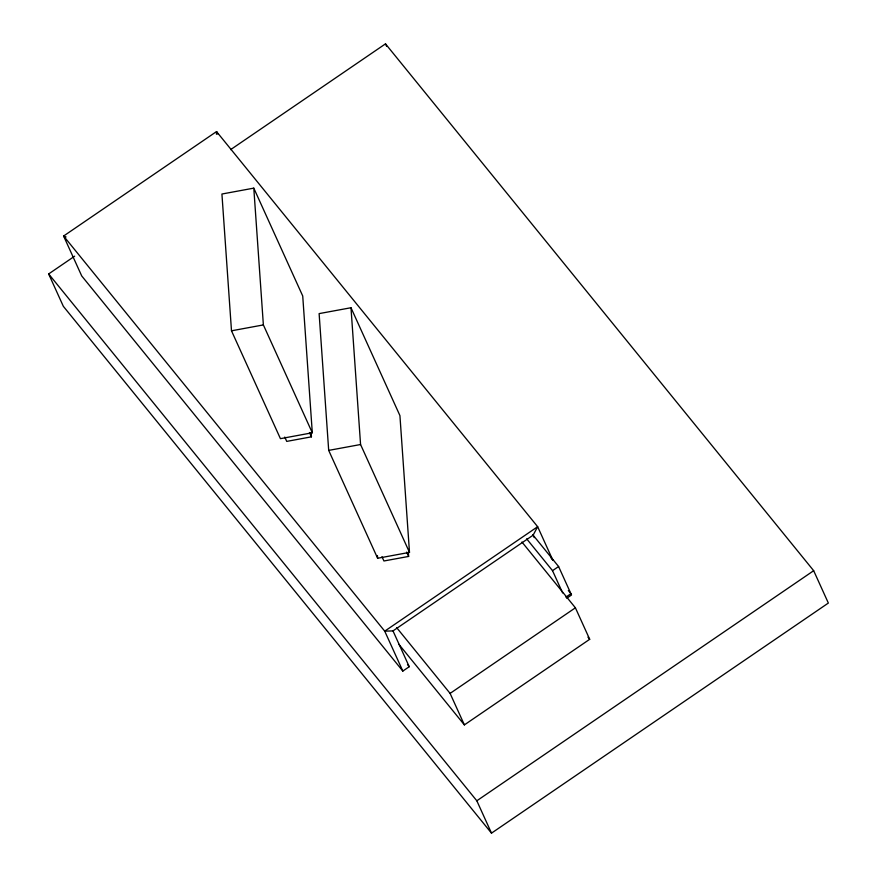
<?xml version="1.0" encoding="UTF-8"?>
<svg xmlns="http://www.w3.org/2000/svg" width="877" height="877" viewBox="0 0 877 877"><rect width="100%" height="100%" fill="white"/><g stroke="black" fill="none" stroke-linecap="round" stroke-linejoin="round"><path stroke-width="1.32" d="M216.444 134.269L216.531 131.572L63.604 236.034L81.714 275.937L402.839 671.08L409.241 666.706L392.995 630.903L384.729 631.166L63.604 236.034L66.071 236.976M392.995 630.903L533.117 535.178L537.656 526.704L216.531 131.572L217.66 134.049M230.64 149.627L385.496 43.85L813.67 570.697L828.348 603.058L491.504 833.15L63.33 306.303L48.652 273.942L74.655 256.183M562.617 592.907L552.532 570.664L558.594 566.531L532.712 534.674M565.873 597.16L570.927 593.707L568.34 590.528M566.739 598.267L571.508 595.001L558.594 566.531M575.4 607.805L589.695 639.3L464.382 724.895L450.098 693.4L575.4 607.805L521.936 542.019M491.504 833.15L476.825 800.789L813.67 570.697M253.793 188.138L221.925 194.025L231.495 330.804L280.432 438.664L312.3 432.778L302.729 295.998L253.793 188.138L263.374 324.918L312.3 432.778M350.986 307.739L319.118 313.615L328.689 450.394L377.625 558.254L409.493 552.378L399.923 415.599L350.986 307.739L360.568 444.518L409.493 552.378M231.495 330.804L263.374 324.918M311.149 432.756L311.434 436.834L286.735 441.394L284.773 437.075M328.689 450.394L360.568 444.518M408.342 552.346L408.627 556.435L383.929 560.984L381.966 556.676M551.107 558.024L552.828 560.151L537.656 526.704L384.729 631.166L402.839 671.08M526.649 538.818L552.532 570.664M587.963 637.184L589.695 639.3M396.623 627.603L450.098 693.4M398.838 644.244L464.382 724.895M407.509 664.58L409.241 666.706M48.652 273.942L476.825 800.789M385.496 43.85L386.625 46.338M533.117 535.178L534.225 537.623M406.676 552.115L408.627 556.435M309.471 432.525L311.434 436.834M377.428 555.547L377.625 558.254"/></g></svg>
